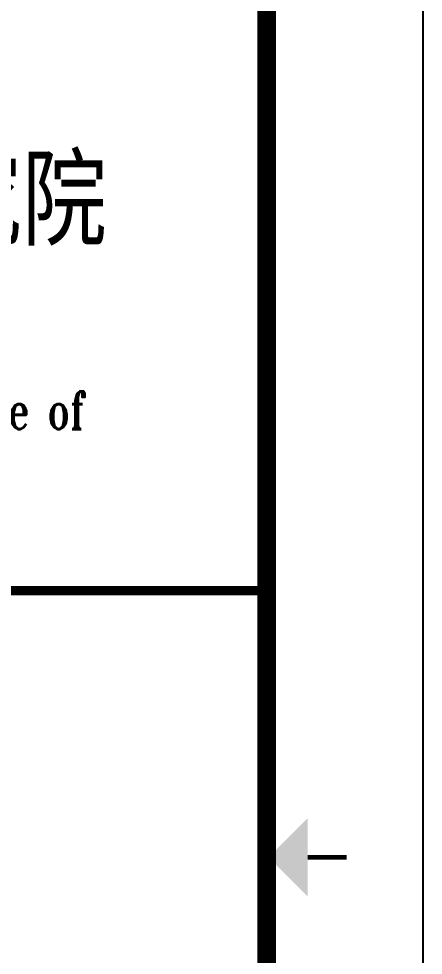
# Model space of a CAD drawing. Extents: x -1348811 to 123514, y -640545 to 749356.
# Drawn here: x -685046 to -683754, y 160325 to 163311 of the extents above; entities that cross this region are included whole.
import ezdxf
from ezdxf.enums import TextEntityAlignment as Align

# ---------------------------------------------------------------- set-up
doc = ezdxf.new("R2010")
doc.units = 0
doc.header["$LTSCALE"] = 10
doc.header["$MEASUREMENT"] = 0
doc.layers.get('0').update_dxf_attribs({"linetype": 'CONTINUOUS'})
doc.layers.add('STAIR', color=9, linetype='CONTINUOUS')
doc.layers.add('图框', color=7, linetype='CONTINUOUS')
doc.styles.add('TKZ1_tjhts.shx', font='tjromant.shx', dxfattribs={"bigfont": 'tjhts.shx'})

# ---------------------------------------------------------------- blocks, each defined once
blk = doc.blocks.new('TJAD_TK_LOGO')
at = {"style": 'TKZ1_tjhts.shx', "width": 0.7}
blk.add_text('Architectural Design & Research Institute of', height=0.108983, dxfattribs=at).set_placement((0.6, -1.0814), align=Align.MIDDLE_CENTER)
at = {"layer": '图框', "style": 'TKZ1_tjhts.shx'}
blk.add_text('同济大学建筑设计研究院', height=0.258835, dxfattribs=at).set_placement((0.6, -0.4754), align=Align.MIDDLE_CENTER)
blk = doc.blocks.new('TJAD_TK_A1')
at = {"layer": '图框'}
blk.add_line((1341.379, 356.449), (1341.379, 950.449), dxfattribs=at)
at = {"layer": '图框', "const_width": 1.2}
blk.add_lwpolyline([(1331.379, 940.449), (525.379, 940.449), (525.379, 366.449), (1331.379, 366.449)], close=True, dxfattribs=at)
at = {"layer": '图框'}
for points, const_width in [([(1251.379, 670.449), (1331.379, 670.449)], 0.6), ([(1333.989, 653.449), (1336.489, 653.449)], 0.3)]:
    blk.add_lwpolyline(points, dxfattribs=dict(at, const_width=const_width))
blk.add_solid([(1333.989, 650.949), (1333.989, 655.949), (1331.489, 653.449)], dxfattribs=at)
at = {"color": 1, "xscale": 22.02171320475964, "yscale": 22.02171320475964, "zscale": 22.02171320475958}
blk.add_blockref('TJAD_TK_LOGO', (1278.166, 705.775), dxfattribs=at)
blk = doc.blocks.new('TJAD_图框_A1')
at = {"layer": '图框'}
blk.add_blockref('TJAD_TK_A1', (0, 0), dxfattribs=at)

msp = doc.modelspace()

# ---------------------------------------------------------------- block references
at = {"layer": 'STAIR', "xscale": 50, "yscale": 50, "zscale": 50}
msp.add_blockref('TJAD_图框_A1', (-750823.1, 127964.6), dxfattribs=at)

doc.saveas('drawing.dxf')
